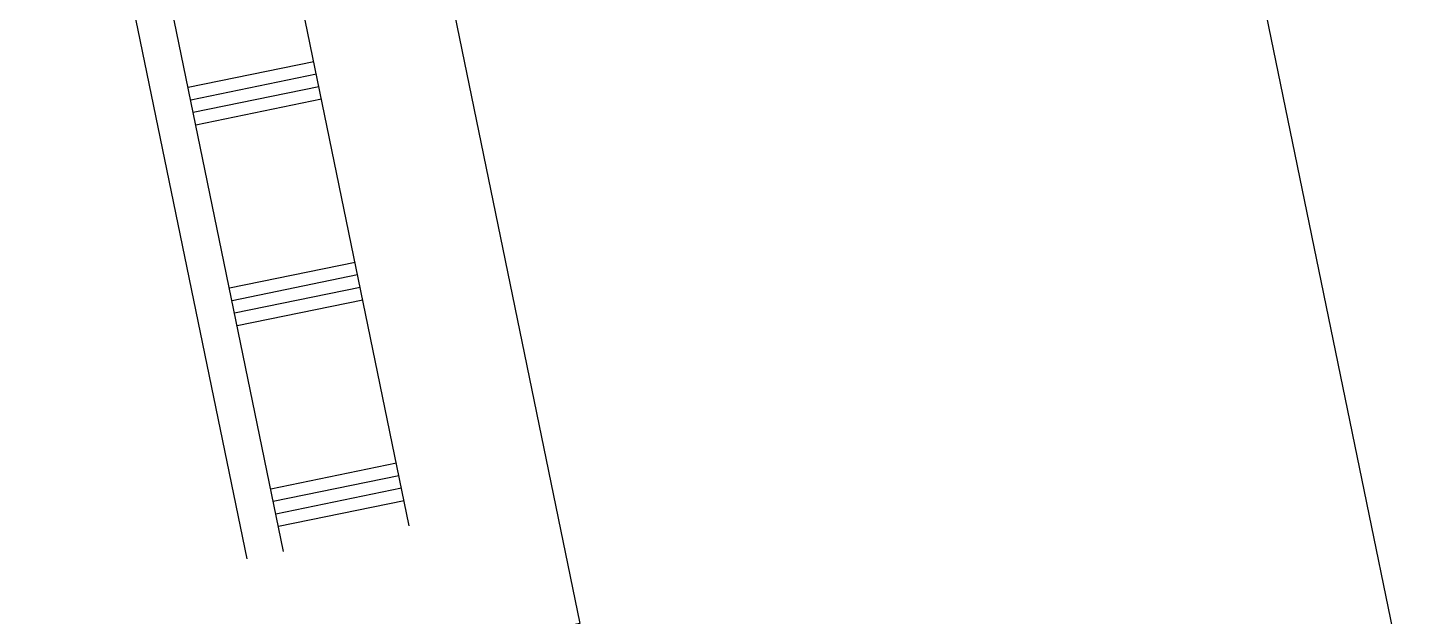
# Model space of a CAD drawing. Header units: inches. Extents: x 69197311 to 69201527, y 27671022 to 27674936.
# Drawn here: x 69199929 to 69201220, y 27672105 to 27672656 of the extents above; entities that cross this region are included whole.
import ezdxf

# ---------------------------------------------------------------- set-up
doc = ezdxf.new("R2010")
doc.units = ezdxf.units.IN
doc.header["$LTSCALE"] = 100
doc.header["$MEASUREMENT"] = 0
doc.layers.add('A-SITE', color=3, linetype='CONTINUOUS')

msp = doc.modelspace()

# ---------------------------------------------------------------- linework, layer by layer
at = {"layer": 'A-SITE'}
for p, q in [((69200286.2, 27672189.7), (69200080.9, 27673188.8)), ((69200168.7, 27672165.6), (69199963.3, 27673164.7)), ((69200134.4, 27672158.5), (69199929.1, 27673157.6)), ((69200079.3, 27672600.5), (69200196.9, 27672624.6)), ((69200081.7, 27672588.7), (69200199.3, 27672612.9)), ((69200084.1, 27672577), (69200201.7, 27672601.1)), ((69200086.6, 27672565.2), (69200204.1, 27672589.4)), ((69200118, 27672412.4), (69200235.5, 27672436.6)), ((69200120.4, 27672400.6), (69200237.9, 27672424.8)), ((69200122.8, 27672388.9), (69200240.3, 27672413.1)), ((69200125.2, 27672377.1), (69200242.8, 27672401.3)), ((69200156.6, 27672224.3), (69200274.2, 27672248.5)), ((69200159, 27672212.6), (69200276.6, 27672236.7)), ((69200161.5, 27672200.8), (69200279, 27672225)), ((69200163.9, 27672189.1), (69200281.4, 27672213.2))]:
    msp.add_line(p, q, dxfattribs=at)
msp.add_lwpolyline([(69200216, 27673217.1), (69200446, 27672098), (69200375.5, 27672083.5), (69200384.5, 27672039.4), (69200455, 27672053.9), (69200482.5, 27671920.2), (69200412, 27671905.7), (69200421.1, 27671861.6), (69201220.4, 27672025.9), (69200949.6, 27673343.4)], dxfattribs=at)

doc.saveas('drawing.dxf')
